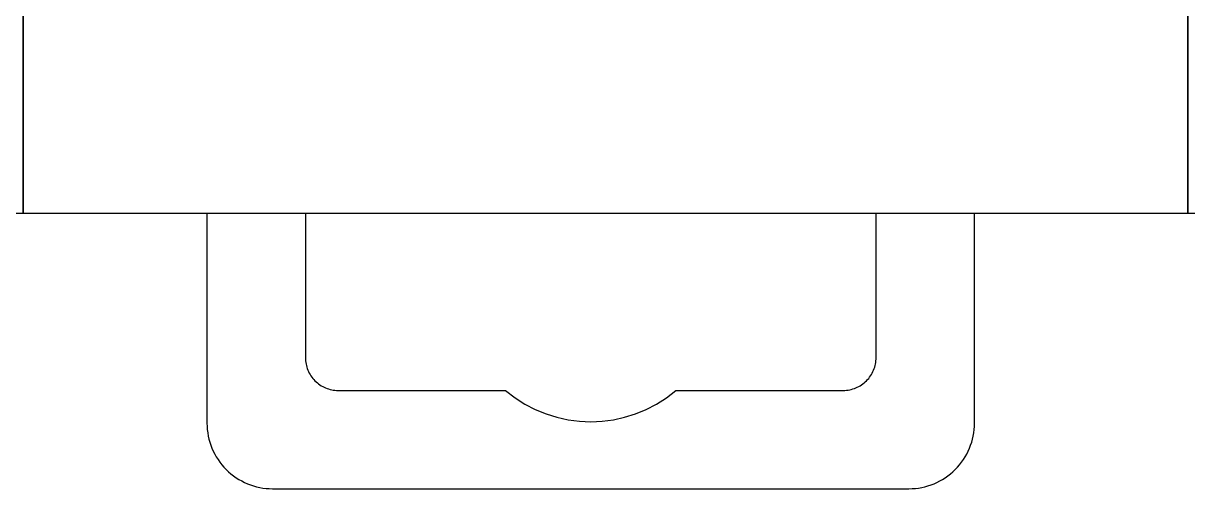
# Model space of a CAD drawing. Header units: millimetres. Extents: x -208796 to -83323, y 30910 to 103951.
# Drawn here: x -100260.13 to -100242.16, y 36493.81 to 36501 of the extents above; entities that cross this region are included whole.
import ezdxf

# ---------------------------------------------------------------- set-up
doc = ezdxf.new("R2010")
doc.units = ezdxf.units.MM
doc.header["$LTSCALE"] = 3

# ---------------------------------------------------------------- blocks, each defined once
blk = doc.blocks.new('*U99')
for p, q in [((-8.986, 0), (-8.986, 79.4816)), ((8.986, 79.4816), (8.986, 0)), ((8.986, 0), (8.986, 79.4816)), ((8.986, 0), (-8.986, 0)), ((-6.1509, 0), (-6.1509, -3.2401)), ((-4.6322, 0), (-4.6322, -2.2276)), ((4.1766, -2.2276), (4.1766, 0)), ((5.6953, -3.2401), (5.6953, 0)), ((26.958, 0), (8.986, 0)), ((11.8211, 0), (11.8211, -3.2401)), ((13.3398, 0), (13.3398, -2.2276)), ((22.1486, -2.2276), (22.1486, 0)), ((23.6673, -3.2401), (23.6673, 0)), ((-4.6322, -2.2276), (-4.6322, -2.2276)), ((-4.6322, -2.2276), (-4.6316, -2.2525)), ((-4.6316, -2.2525), (-4.6298, -2.2775)), ((-4.6298, -2.2775), (-4.6268, -2.3022)), ((-4.6268, -2.3022), (-4.6225, -2.3267)), ((-4.6225, -2.3267), (-4.6171, -2.3508)), ((4.1612, -2.3508), (4.1667, -2.3267)), ((4.1667, -2.3267), (4.1709, -2.3022)), ((4.1709, -2.3022), (4.174, -2.2775)), ((4.174, -2.2775), (4.1758, -2.2525)), ((4.1758, -2.2525), (4.1766, -2.2276)), ((13.3398, -2.2276), (13.3398, -2.2276)), ((13.3398, -2.2276), (13.3404, -2.2525)), ((13.3404, -2.2525), (13.3422, -2.2775)), ((13.3422, -2.2775), (13.3452, -2.3022)), ((13.3452, -2.3022), (13.3495, -2.3267)), ((13.3495, -2.3267), (13.3549, -2.3508)), ((22.1332, -2.3508), (22.1387, -2.3267)), ((22.1387, -2.3267), (22.1429, -2.3022)), ((22.1429, -2.3022), (22.146, -2.2775)), ((22.146, -2.2775), (22.1478, -2.2525)), ((22.1478, -2.2525), (22.1486, -2.2276)), ((-4.6171, -2.3508), (-4.6105, -2.3746)), ((-4.6105, -2.3746), (-4.6027, -2.3981)), ((-4.6027, -2.3981), (-4.5937, -2.4212)), ((-4.5937, -2.4212), (-4.5838, -2.4437)), ((-4.5838, -2.4437), (-4.5727, -2.4658)), ((-4.5727, -2.4658), (-4.5607, -2.4873)), ((-4.5607, -2.4873), (-4.5473, -2.5083)), ((-4.5473, -2.5083), (-4.5331, -2.5284)), ((4.077, -2.5284), (4.0914, -2.5083)), ((4.0914, -2.5083), (4.1046, -2.4873)), ((4.1046, -2.4873), (4.1168, -2.4658)), ((4.1168, -2.4658), (4.1279, -2.4437)), ((4.1279, -2.4437), (4.138, -2.4212)), ((4.138, -2.4212), (4.1468, -2.3981)), ((4.1468, -2.3981), (4.1546, -2.3746)), ((4.1546, -2.3746), (4.1612, -2.3508)), ((13.3549, -2.3508), (13.3615, -2.3746)), ((13.3615, -2.3746), (13.3693, -2.3981)), ((13.3693, -2.3981), (13.3783, -2.4212)), ((13.3783, -2.4212), (13.3882, -2.4437)), ((13.3882, -2.4437), (13.3993, -2.4658)), ((13.3993, -2.4658), (13.4113, -2.4873)), ((13.4113, -2.4873), (13.4247, -2.5083)), ((13.4247, -2.5083), (13.4389, -2.5284)), ((22.049, -2.5284), (22.0634, -2.5083)), ((22.0634, -2.5083), (22.0766, -2.4873)), ((22.0766, -2.4873), (22.0888, -2.4658)), ((22.0888, -2.4658), (22.0999, -2.4437)), ((22.0999, -2.4437), (22.11, -2.4212)), ((22.11, -2.4212), (22.1188, -2.3981)), ((22.1188, -2.3981), (22.1266, -2.3746)), ((22.1266, -2.3746), (22.1332, -2.3508)), ((-4.5331, -2.5284), (-4.5177, -2.5482)), ((-4.5177, -2.5482), (-4.5014, -2.5671)), ((-4.5014, -2.5671), (-4.4839, -2.5855)), ((-4.4839, -2.5855), (-4.4839, -2.5855)), ((-4.4839, -2.5855), (-4.4658, -2.6027)), ((-4.4658, -2.6027), (-4.4469, -2.619)), ((-4.4469, -2.619), (-4.4273, -2.6342)), ((-4.4273, -2.6342), (-4.4069, -2.6486)), ((-4.4069, -2.6486), (-4.3861, -2.6618)), ((-4.3861, -2.6618), (-4.3645, -2.674)), ((-4.3645, -2.674), (-4.3425, -2.6851)), ((-4.3425, -2.6851), (-4.3198, -2.6952)), ((-4.3198, -2.6952), (-4.2969, -2.704)), ((3.8409, -2.704), (3.864, -2.6952)), ((3.864, -2.6952), (3.8865, -2.6851)), ((3.8865, -2.6851), (3.9086, -2.674)), ((3.9086, -2.674), (3.9301, -2.6618)), ((3.9301, -2.6618), (3.9511, -2.6486)), ((3.9511, -2.6486), (3.9712, -2.6342)), ((3.9712, -2.6342), (3.991, -2.619)), ((3.991, -2.619), (4.0099, -2.6027)), ((4.0099, -2.6027), (4.0283, -2.5855)), ((4.0283, -2.5855), (4.0455, -2.5671)), ((4.0283, -2.5855), (4.0283, -2.5855)), ((4.0455, -2.5671), (4.0618, -2.5482)), ((4.0618, -2.5482), (4.077, -2.5284)), ((13.4389, -2.5284), (13.4543, -2.5482)), ((13.4543, -2.5482), (13.4706, -2.5671)), ((13.4706, -2.5671), (13.4881, -2.5855)), ((13.4881, -2.5855), (13.4881, -2.5855)), ((13.4881, -2.5855), (13.5062, -2.6027)), ((13.5062, -2.6027), (13.5251, -2.619)), ((13.5251, -2.619), (13.5447, -2.6342)), ((13.5447, -2.6342), (13.5651, -2.6486)), ((13.5651, -2.6486), (13.5859, -2.6618)), ((13.5859, -2.6618), (13.6075, -2.674)), ((13.6075, -2.674), (13.6295, -2.6851)), ((13.6295, -2.6851), (13.6522, -2.6952)), ((13.6522, -2.6952), (13.6751, -2.704)), ((21.8129, -2.704), (21.836, -2.6952)), ((21.836, -2.6952), (21.8585, -2.6851)), ((21.8585, -2.6851), (21.8806, -2.674)), ((21.8806, -2.674), (21.9021, -2.6618)), ((21.9021, -2.6618), (21.9231, -2.6486)), ((21.9231, -2.6486), (21.9432, -2.6342)), ((21.9432, -2.6342), (21.963, -2.619)), ((21.963, -2.619), (21.9819, -2.6027)), ((21.9819, -2.6027), (22.0003, -2.5855)), ((22.0003, -2.5855), (22.0175, -2.5671)), ((22.0003, -2.5855), (22.0003, -2.5855)), ((22.0175, -2.5671), (22.0338, -2.5482)), ((22.0338, -2.5482), (22.049, -2.5284)), ((-4.2969, -2.704), (-4.2734, -2.7118)), ((-4.2734, -2.7118), (-4.2496, -2.7184)), ((-4.2496, -2.7184), (-4.2253, -2.7239)), ((-4.2253, -2.7239), (-4.2009, -2.7281)), ((-4.2009, -2.7281), (-4.1761, -2.7312)), ((-4.1761, -2.7312), (-4.1511, -2.733)), ((-4.1511, -2.733), (-4.1259, -2.7338)), ((-4.1259, -2.7338), (-1.5417, -2.7338)), ((-1.5417, -2.7338), (-1.5417, -2.7338)), ((-1.5417, -2.7338), (-1.3959, -2.8471)), ((-1.3959, -2.8471), (-1.2427, -2.9455)), ((0.7868, -2.9455), (0.94, -2.8471)), ((0.94, -2.8471), (1.0861, -2.7338)), ((1.0861, -2.7338), (3.6703, -2.7338)), ((3.6703, -2.7338), (3.6952, -2.733)), ((3.6703, -2.7338), (3.6703, -2.7338)), ((3.6952, -2.733), (3.7202, -2.7312)), ((3.7202, -2.7312), (3.7449, -2.7281)), ((3.7449, -2.7281), (3.7694, -2.7239)), ((3.7694, -2.7239), (3.7935, -2.7184)), ((3.7935, -2.7184), (3.8174, -2.7118)), ((3.8174, -2.7118), (3.8409, -2.704)), ((13.6751, -2.704), (13.6986, -2.7118)), ((13.6986, -2.7118), (13.7224, -2.7184)), ((13.7224, -2.7184), (13.7467, -2.7239)), ((13.7467, -2.7239), (13.7711, -2.7281)), ((13.7711, -2.7281), (13.7959, -2.7312)), ((13.7959, -2.7312), (13.8209, -2.733)), ((13.8209, -2.733), (13.8461, -2.7338)), ((13.8461, -2.7338), (16.4303, -2.7338)), ((16.4303, -2.7338), (16.4303, -2.7338)), ((16.4303, -2.7338), (16.5761, -2.8471)), ((16.5761, -2.8471), (16.7293, -2.9455)), ((18.7588, -2.9455), (18.912, -2.8471)), ((18.912, -2.8471), (19.0581, -2.7338)), ((19.0581, -2.7338), (21.6423, -2.7338)), ((21.6423, -2.7338), (21.6672, -2.733)), ((21.6423, -2.7338), (21.6423, -2.7338)), ((21.6672, -2.733), (21.6922, -2.7312)), ((21.6922, -2.7312), (21.7169, -2.7281)), ((21.7169, -2.7281), (21.7414, -2.7239)), ((21.7414, -2.7239), (21.7655, -2.7184)), ((21.7655, -2.7184), (21.7894, -2.7118)), ((21.7894, -2.7118), (21.8129, -2.704)), ((-1.2427, -2.9455), (-1.0832, -3.0286)), ((-1.0832, -3.0286), (-0.9183, -3.0968)), ((0.4624, -3.0968), (0.6272, -3.0286)), ((0.6272, -3.0286), (0.7868, -2.9455)), ((16.7293, -2.9455), (16.8888, -3.0286)), ((16.8888, -3.0286), (17.0537, -3.0968)), ((18.4344, -3.0968), (18.5992, -3.0286)), ((18.5992, -3.0286), (18.7588, -2.9455)), ((-0.9183, -3.0968), (-0.7495, -3.1496)), ((-0.7495, -3.1496), (-0.5774, -3.1876)), ((-0.5774, -3.1876), (-0.4032, -3.2102)), ((-0.4032, -3.2102), (-0.2279, -3.2179)), ((-0.2279, -3.2179), (-0.0528, -3.2102)), ((-0.0528, -3.2102), (0.1214, -3.1876)), ((0.1214, -3.1876), (0.2934, -3.1496)), ((0.2934, -3.1496), (0.4624, -3.0968)), ((17.0537, -3.0968), (17.2225, -3.1496)), ((17.2225, -3.1496), (17.3946, -3.1876)), ((17.3946, -3.1876), (17.5688, -3.2102)), ((17.5688, -3.2102), (17.7441, -3.2179)), ((17.7441, -3.2179), (17.9192, -3.2102)), ((17.9192, -3.2102), (18.0934, -3.1876)), ((18.0934, -3.1876), (18.2654, -3.1496)), ((18.2654, -3.1496), (18.4344, -3.0968)), ((-6.1509, -3.2401), (-6.1509, -3.2401)), ((-6.1509, -3.2401), (-6.1497, -3.2902)), ((-6.1497, -3.2902), (-6.1461, -3.3401)), ((-6.1461, -3.3401), (-6.1401, -3.3895)), ((-6.1401, -3.3895), (-6.1314, -3.4384)), ((5.6756, -3.4384), (5.684, -3.3895)), ((5.684, -3.3895), (5.6903, -3.3401)), ((5.6903, -3.3401), (5.6939, -3.2902)), ((5.6939, -3.2902), (5.6953, -3.2401)), ((11.8211, -3.2401), (11.8211, -3.2401)), ((11.8211, -3.2401), (11.8223, -3.2902)), ((11.8223, -3.2902), (11.8259, -3.3401)), ((11.8259, -3.3401), (11.8319, -3.3895)), ((11.8319, -3.3895), (11.8406, -3.4384)), ((23.6476, -3.4384), (23.656, -3.3895)), ((23.656, -3.3895), (23.6623, -3.3401)), ((23.6623, -3.3401), (23.6659, -3.2902)), ((23.6659, -3.2902), (23.6673, -3.2401)), ((-6.1314, -3.4384), (-6.1206, -3.4866)), ((-6.1206, -3.4866), (-6.1073, -3.5343)), ((-6.1073, -3.5343), (-6.0918, -3.5812)), ((-6.0918, -3.5812), (-6.0739, -3.6274)), ((5.6182, -3.6274), (5.6359, -3.5812)), ((5.6359, -3.5812), (5.6514, -3.5343)), ((5.6514, -3.5343), (5.6646, -3.4866)), ((5.6646, -3.4866), (5.6756, -3.4384)), ((11.8406, -3.4384), (11.8514, -3.4866)), ((11.8514, -3.4866), (11.8647, -3.5343)), ((11.8647, -3.5343), (11.8802, -3.5812)), ((11.8802, -3.5812), (11.8981, -3.6274)), ((23.5902, -3.6274), (23.6079, -3.5812)), ((23.6079, -3.5812), (23.6234, -3.5343)), ((23.6234, -3.5343), (23.6366, -3.4866)), ((23.6366, -3.4866), (23.6476, -3.4384)), ((-6.0739, -3.6274), (-6.054, -3.6725)), ((-6.054, -3.6725), (-6.0318, -3.7166)), ((-6.0318, -3.7166), (-6.0075, -3.7596)), ((-6.0075, -3.7596), (-5.9809, -3.8016)), ((5.5251, -3.8016), (5.5515, -3.7596)), ((5.5515, -3.7596), (5.5759, -3.7166)), ((5.5759, -3.7166), (5.5981, -3.6725)), ((5.5981, -3.6725), (5.6182, -3.6274)), ((11.8981, -3.6274), (11.918, -3.6725)), ((11.918, -3.6725), (11.9402, -3.7166)), ((11.9402, -3.7166), (11.9645, -3.7596)), ((11.9645, -3.7596), (11.9911, -3.8016)), ((23.4971, -3.8016), (23.5235, -3.7596)), ((23.5235, -3.7596), (23.5479, -3.7166)), ((23.5479, -3.7166), (23.5701, -3.6725)), ((23.5701, -3.6725), (23.5902, -3.6274)), ((-5.9809, -3.8016), (-5.9525, -3.8421)), ((-5.9525, -3.8421), (-5.9218, -3.8816)), ((-5.9218, -3.8816), (-5.8892, -3.9195)), ((-5.8892, -3.9195), (-5.8544, -3.956)), ((5.3988, -3.956), (5.4333, -3.9195)), ((5.4333, -3.9195), (5.4659, -3.8816)), ((5.4659, -3.8816), (5.4964, -3.8421)), ((5.4964, -3.8421), (5.5251, -3.8016)), ((11.9911, -3.8016), (12.0195, -3.8421)), ((12.0195, -3.8421), (12.0502, -3.8816)), ((12.0502, -3.8816), (12.0828, -3.9195)), ((12.0828, -3.9195), (12.1176, -3.956)), ((23.3708, -3.956), (23.4053, -3.9195)), ((23.4053, -3.9195), (23.4379, -3.8816)), ((23.4379, -3.8816), (23.4684, -3.8421)), ((23.4684, -3.8421), (23.4971, -3.8016)), ((-5.8544, -3.956), (-5.8544, -3.956)), ((-5.8544, -3.956), (-5.8182, -3.9905)), ((-5.8182, -3.9905), (-5.7803, -4.0231)), ((-5.7803, -4.0231), (-5.741, -4.0536)), ((-5.741, -4.0536), (-5.7003, -4.0823)), ((-5.7003, -4.0823), (-5.6586, -4.1087)), ((-5.6586, -4.1087), (-5.6154, -4.1331)), ((-5.6154, -4.1331), (-5.5713, -4.1553)), ((5.1153, -4.1553), (5.1594, -4.1331)), ((5.1594, -4.1331), (5.2024, -4.1087)), ((5.2024, -4.1087), (5.2444, -4.0823)), ((5.2444, -4.0823), (5.2849, -4.0536)), ((5.2849, -4.0536), (5.3244, -4.0231)), ((5.3244, -4.0231), (5.3623, -3.9905)), ((5.3623, -3.9905), (5.3988, -3.956)), ((5.3988, -3.956), (5.3988, -3.956)), ((12.1176, -3.956), (12.1176, -3.956)), ((12.1176, -3.956), (12.1538, -3.9905)), ((12.1538, -3.9905), (12.1917, -4.0231)), ((12.1917, -4.0231), (12.231, -4.0536)), ((12.231, -4.0536), (12.2717, -4.0823)), ((12.2717, -4.0823), (12.3134, -4.1087)), ((12.3134, -4.1087), (12.3566, -4.1331)), ((12.3566, -4.1331), (12.4007, -4.1553)), ((23.0873, -4.1553), (23.1314, -4.1331)), ((23.1314, -4.1331), (23.1744, -4.1087)), ((23.1744, -4.1087), (23.2164, -4.0823)), ((23.2164, -4.0823), (23.2569, -4.0536)), ((23.2569, -4.0536), (23.2964, -4.0231)), ((23.2964, -4.0231), (23.3343, -3.9905)), ((23.3343, -3.9905), (23.3708, -3.956)), ((23.3708, -3.956), (23.3708, -3.956)), ((-5.5713, -4.1553), (-5.526, -4.1754)), ((-5.526, -4.1754), (-5.48, -4.1931)), ((-5.48, -4.1931), (-5.4331, -4.2087)), ((-5.4331, -4.2087), (-5.3855, -4.2219)), ((-5.3855, -4.2219), (-5.337, -4.2329)), ((-5.337, -4.2329), (-5.2882, -4.2413)), ((-5.2882, -4.2413), (-5.2387, -4.2476)), ((-5.2387, -4.2476), (-5.1888, -4.2512)), ((-5.1888, -4.2512), (-5.1384, -4.2526)), ((-5.1384, -4.2526), (4.6828, -4.2526)), ((4.6828, -4.2526), (4.7329, -4.2512)), ((4.6828, -4.2526), (4.6828, -4.2526)), ((4.7329, -4.2512), (4.7828, -4.2476)), ((4.7828, -4.2476), (4.8322, -4.2413)), ((4.8322, -4.2413), (4.8812, -4.2329)), ((4.8812, -4.2329), (4.9294, -4.2219)), ((4.9294, -4.2219), (4.9771, -4.2087)), ((4.9771, -4.2087), (5.024, -4.1931)), ((5.024, -4.1931), (5.0702, -4.1754)), ((5.0702, -4.1754), (5.1153, -4.1553)), ((12.4007, -4.1553), (12.446, -4.1754)), ((12.446, -4.1754), (12.492, -4.1931)), ((12.492, -4.1931), (12.5389, -4.2087)), ((12.5389, -4.2087), (12.5865, -4.2219)), ((12.5865, -4.2219), (12.635, -4.2329)), ((12.635, -4.2329), (12.6838, -4.2413)), ((12.6838, -4.2413), (12.7333, -4.2476)), ((12.7333, -4.2476), (12.7832, -4.2512)), ((12.7832, -4.2512), (12.8336, -4.2526)), ((12.8336, -4.2526), (22.6548, -4.2526)), ((22.6548, -4.2526), (22.7049, -4.2512)), ((22.6548, -4.2526), (22.6548, -4.2526)), ((22.7049, -4.2512), (22.7548, -4.2476)), ((22.7548, -4.2476), (22.8042, -4.2413)), ((22.8042, -4.2413), (22.8532, -4.2329)), ((22.8532, -4.2329), (22.9014, -4.2219)), ((22.9014, -4.2219), (22.9491, -4.2087)), ((22.9491, -4.2087), (22.996, -4.1931)), ((22.996, -4.1931), (23.0422, -4.1754)), ((23.0422, -4.1754), (23.0873, -4.1553))]:
    blk.add_line(p, q)

msp = doc.modelspace()

# ---------------------------------------------------------------- block references
for p in [(-100269.12, 36498.064), (-100251.148, 36498.064)]:
    msp.add_blockref('*U99', p)

doc.saveas('drawing.dxf')
